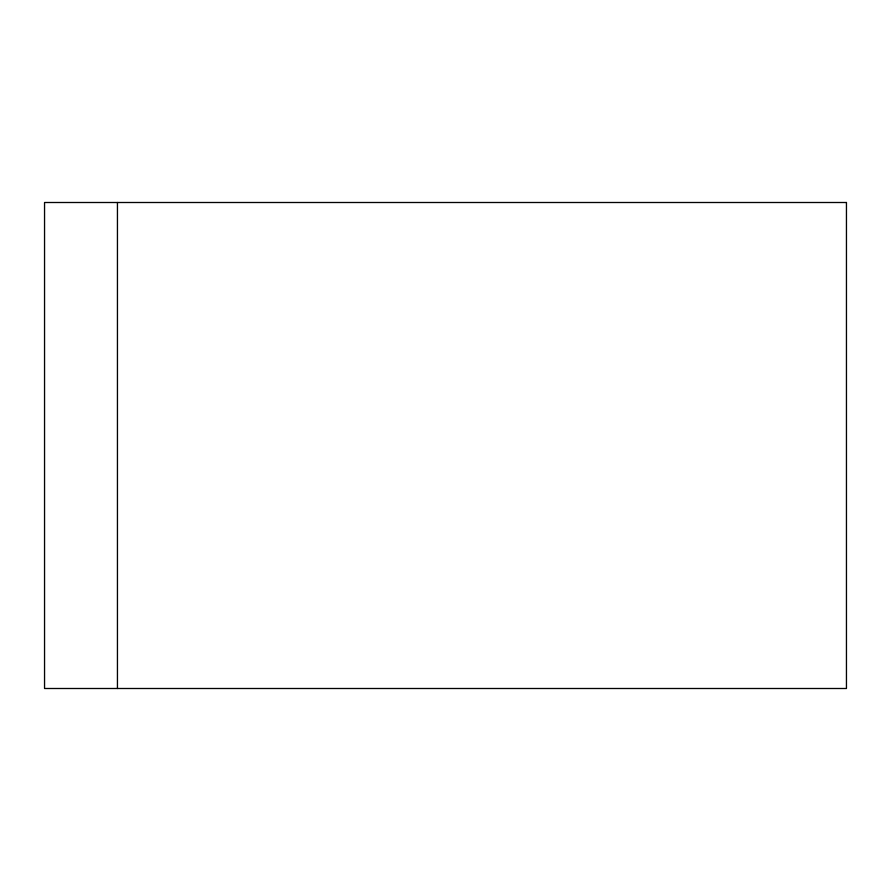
<?xml version="1.0" encoding="UTF-8"?>
<svg xmlns="http://www.w3.org/2000/svg" width="891" height="891" viewBox="0 0 891 891"><rect width="100%" height="100%" fill="white"/><g stroke="black" fill="none" stroke-linecap="round" stroke-linejoin="round"><path stroke-width="1.34" d="M117.445 202.502L117.445 688.498M846.45 202.502L44.55 202.502L44.55 688.498L846.45 688.498L846.45 202.502"/></g></svg>
